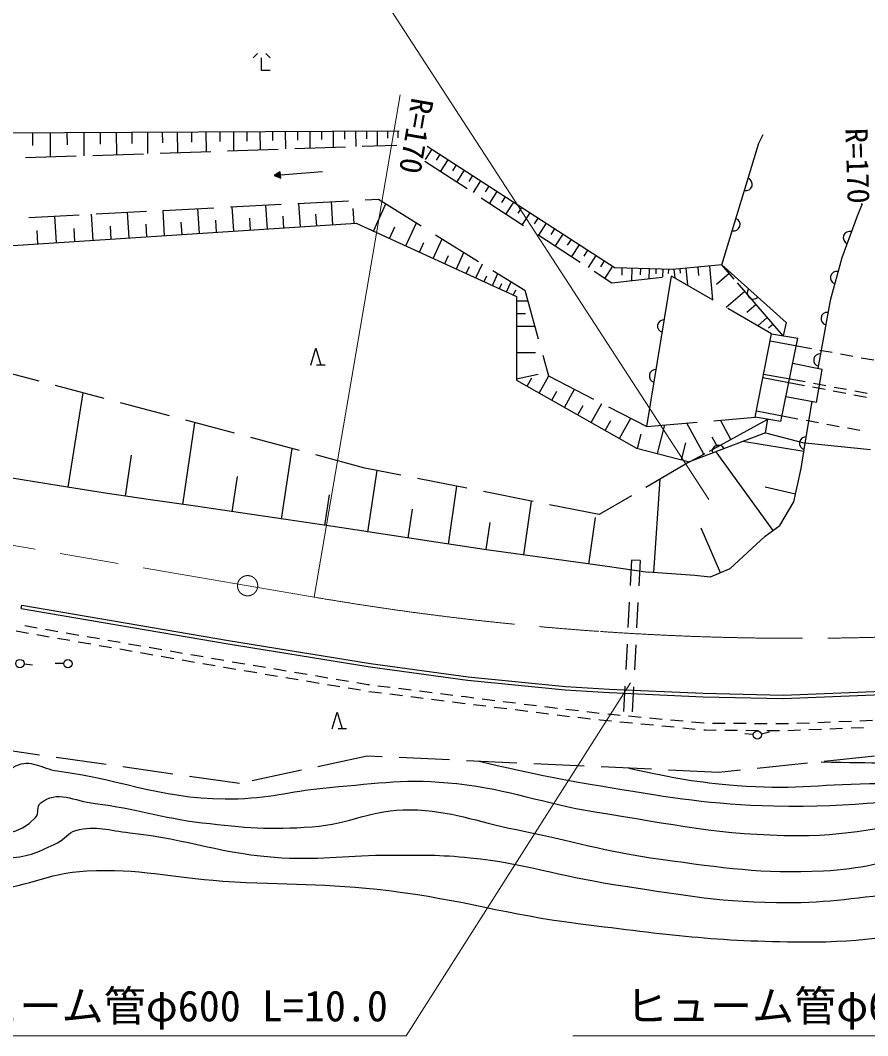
# Model space of a CAD drawing. Units: millimetres, scale not verified. Extents: x 40000 to 680000, y 20000 to 380000.
# Drawn here: x 351764 to 402059, y 251040 to 311310 of the extents above; entities that cross this region are included whole.
import ezdxf
from ezdxf.enums import TextEntityAlignment as Align

# ---------------------------------------------------------------- set-up
doc = ezdxf.new("R2010")
doc.units = ezdxf.units.MM
doc.header["$LTSCALE"] = 1000
doc.linetypes.add('CHAIN', pattern=[18.5, 12, -1.5, 3.5, -1.5])
for name, color, linetype, lineweight in [('M-BGD', 7, 'Continuous', 25), ('M-BMK', 2, 'CHAIN', 13), ('M-STR-HTXT', 7, 'Continuous', 13)]:
    doc.layers.add(name, color=color, linetype=linetype, lineweight=lineweight)
doc.styles.add('ＭＳ ゴシック', font='')
doc.styles.get('ＭＳ ゴシック').set_extended_font_data('MS Gothic')

msp = doc.modelspace()

# ---------------------------------------------------------------- linework, layer by layer
at = {"layer": 'M-BGD'}
for p, q in [((365836, 309334), (365586, 309084)), ((366586, 309084), (366336, 309334)), ((366086, 308334), (366086, 309084)), ((366586, 308334), (366086, 308334)), ((344023, 304587), (374252, 304749)), ((352491, 304632), (352495, 303887)), ((353534, 304638), (353542, 303207)), ((354535, 304643), (354539, 303928)), ((355536, 304649), (355544, 303275)), ((356498, 304654), (356502, 303967)), ((357459, 304659), (357467, 303340)), ((358383, 304664), (358386, 304005)), ((359306, 304669), (359313, 303403)), ((360192, 304674), (360196, 304041)), ((361079, 304679), (361085, 303462)), ((361930, 304683), (361933, 304075)), ((362781, 304688), (362788, 303520)), ((363599, 304692), (363602, 304108)), ((364416, 304696), (364422, 303575)), ((365201, 304701), (365204, 304140)), ((365986, 304705), (365992, 303628)), ((366740, 304709), (366742, 304171)), ((367493, 304713), (367499, 303679)), ((368217, 304717), (368220, 304200)), ((368941, 304721), (368946, 303728)), ((369635, 304725), (369638, 304228)), ((370330, 304728), (370336, 303775)), ((370998, 304732), (371000, 304255)), ((371665, 304736), (371670, 303820)), ((372306, 304739), (372308, 304281)), ((372946, 304742), (372951, 303864)), ((373561, 304746), (373564, 304306)), ((374177, 304749), (374179, 304326)), ((395601, 304015), (395863, 304537)), ((368066, 303698), (371065, 303800)), ((372064, 303834), (374106, 303903)), ((375920, 303832), (387068, 296614)), ((393404, 296787), (395601, 304015)), ((352076, 303158), (355074, 303259)), ((356073, 303293), (359072, 303394)), ((360071, 303428), (363069, 303530)), ((364069, 303563), (367067, 303665)), ((376183, 303661), (375786, 303048)), ((376666, 303349), (376443, 303004)), ((375770, 302951), (378285, 301317)), ((377148, 303037), (376701, 302346)), ((377632, 302724), (377408, 302378)), ((367189, 302306), (366830, 302089)), ((367204, 302119), (366830, 302089)), ((366830, 302089), (367219, 301932)), ((367203, 302131), (366854, 302103)), ((367205, 302106), (366856, 302078)), ((367202, 302144), (366878, 302118)), ((367206, 302094), (366882, 302068)), ((367201, 302156), (366902, 302132)), ((367207, 302081), (366908, 302058)), ((367200, 302169), (366926, 302147)), ((367208, 302069), (366934, 302047)), ((367199, 302181), (366950, 302161)), ((367209, 302057), (366960, 302037)), ((367198, 302194), (366974, 302176)), ((367210, 302044), (366986, 302026)), ((367197, 302206), (366998, 302190)), ((367211, 302032), (367012, 302016)), ((367196, 302219), (367021, 302205)), ((367212, 302019), (367037, 302005)), ((367195, 302231), (367045, 302219)), ((367213, 302007), (367063, 301995)), ((367194, 302243), (367069, 302233)), ((367214, 301994), (367089, 301984)), ((367193, 302256), (367093, 302248)), ((367215, 301982), (367115, 301974)), ((367192, 302268), (367117, 302262)), ((367191, 302281), (367141, 302277)), ((367216, 301969), (367141, 301963)), ((367190, 302293), (367165, 302291)), ((367217, 301957), (367167, 301953)), ((367219, 301932), (367189, 302306)), ((369696, 302319), (367204, 302119)), ((367328, 302129), (367204, 302119)), ((378115, 302411), (377667, 301718)), ((378600, 302097), (378376, 301751)), ((367218, 301944), (367193, 301942)), ((379085, 301783), (378635, 301089)), ((379570, 301469), (379346, 301122)), ((379124, 300772), (381639, 299138)), ((380056, 301154), (379606, 300459)), ((380543, 300839), (380317, 300491)), ((360252, 300028), (363247, 300185)), ((364246, 300237), (367242, 300394)), ((364430, 298790), (364337, 300242)), ((366428, 298919), (366336, 300346)), ((368241, 300446), (371237, 300603)), ((368392, 299046), (368302, 300449)), ((370323, 299171), (370234, 300550)), ((372235, 300655), (373018, 300696)), ((372721, 298794), (373461, 300420)), ((373018, 300696), (375565, 299110)), ((381029, 300524), (380578, 299827)), ((381517, 300208), (381291, 299860)), ((401728, 300425), (401433, 299681)), ((352262, 299610), (355258, 299767)), ((353917, 298112), (353815, 299692)), ((356092, 298252), (355991, 299805)), ((356257, 299819), (359253, 299976)), ((358230, 298390), (358131, 299917)), ((360332, 298526), (360235, 300027)), ((362398, 298659), (362303, 300135)), ((365429, 298855), (365383, 299568)), ((367410, 298983), (367365, 299684)), ((369358, 299109), (369313, 299798)), ((371571, 299251), (371514, 300143)), ((382005, 299892), (381553, 299194)), ((382494, 299576), (382268, 299227)), ((401433, 299681), (400515, 297220)), ((344383, 297496), (371698, 299260)), ((355004, 298182), (354954, 298959)), ((357161, 298321), (357111, 299085)), ((359281, 298458), (359232, 299209)), ((361365, 298593), (361317, 299331)), ((363414, 298725), (363368, 299451)), ((371698, 299260), (381222, 294925)), ((373683, 298356), (373996, 299043)), ((374645, 297918), (375271, 299293)), ((382983, 299259), (382529, 298559)), ((383472, 298942), (383246, 298592)), ((352811, 298040), (352760, 298830)), ((376272, 297178), (376801, 298340)), ((376414, 298581), (378960, 296996)), ((382478, 298593), (384994, 296958)), ((383962, 298625), (383508, 297923)), ((375459, 297548), (375723, 298129)), ((384453, 298307), (384226, 297956)), ((384944, 297989), (384489, 297286)), ((376960, 296865), (377184, 297356)), ((377648, 296552), (378095, 297534)), ((385436, 297671), (385209, 297319)), ((385928, 297352), (385472, 296647)), ((400515, 297220), (399830, 294671)), ((378229, 296287), (378418, 296703)), ((378811, 296023), (379189, 296853)), ((386422, 297033), (386194, 296680)), ((386915, 296713), (386458, 296007)), ((390488, 296519), (387068, 296614)), ((387474, 296603), (387462, 296182)), ((388063, 296586), (388042, 295860)), ((388571, 296572), (388561, 296209)), ((389080, 296558), (389064, 295973)), ((389489, 296546), (389481, 296254)), ((389899, 296535), (389886, 296064)), ((393404, 296787), (390488, 296519)), ((390911, 296558), (390934, 296305)), ((391265, 296590), (391358, 295586)), ((391968, 296655), (392014, 296153)), ((392671, 296720), (392855, 294723)), ((394136, 295942), (393404, 296787)), ((397213, 293369), (393404, 296787)), ((379302, 295799), (379462, 296150)), ((379794, 295575), (380113, 296277)), ((379809, 296467), (381702, 295288)), ((385832, 296414), (386883, 295731)), ((386883, 295731), (389865, 296062)), ((388947, 287195), (390423, 296124)), ((390228, 296526), (390222, 296290)), ((392888, 294704), (390423, 296124)), ((390557, 296525), (390604, 296020)), ((393841, 296283), (393083, 295626)), ((380209, 295386), (380344, 295683)), ((380625, 295197), (380895, 295791)), ((397040, 292589), (394329, 295720)), ((381041, 295008), (381177, 295305)), ((381222, 294925), (381217, 289941)), ((381702, 295288), (382507, 292398)), ((394760, 295221), (393654, 294263)), ((381222, 294667), (381876, 294666)), ((396354, 292708), (393754, 294205)), ((395431, 294447), (394878, 293968)), ((399830, 294671), (399107, 290638)), ((381221, 293915), (381758, 293914)), ((396102, 293672), (395534, 293180)), ((381220, 293163), (382295, 293162)), ((396447, 293275), (396162, 293029)), ((397213, 293369), (397040, 292589)), ((395380, 287758), (396354, 292708)), ((396354, 292708), (397909, 292438)), ((396906, 287501), (397909, 292438)), ((369001, 290847), (369301, 291847)), ((369301, 291847), (369601, 290847)), ((396271, 292285), (398729, 291830)), ((399221, 291739), (399958, 291603)), ((381219, 291601), (382335, 291599)), ((382776, 291435), (383117, 290207)), ((400450, 291512), (401187, 291376)), ((401679, 291285), (402417, 291149)), ((352886, 289890), (349987, 290663)), ((369851, 290847), (369351, 290847)), ((399358, 290587), (397604, 290938)), ((399025, 288628), (399358, 290587)), ((381217, 290038), (382503, 290307)), ((381217, 289941), (388333, 285917)), ((381844, 289586), (382131, 290095)), ((382555, 289184), (383130, 290201)), ((383117, 290207), (385783, 288830)), ((395843, 290110), (398299, 289643)), ((395883, 290315), (398342, 289861)), ((356750, 288859), (353852, 289632)), ((383306, 288759), (383610, 289296)), ((384058, 288334), (384665, 289407)), ((398790, 289550), (399527, 289410)), ((398833, 289771), (399571, 289635)), ((400018, 289317), (400755, 289177)), ((400063, 289544), (400800, 289408)), ((401292, 289317), (402030, 289181)), ((354608, 283600), (355498, 289193)), ((399025, 288628), (397204, 288970)), ((401246, 289083), (401983, 288943)), ((360615, 287828), (357717, 288602)), ((384851, 287886), (385171, 288452)), ((385644, 287437), (386285, 288570)), ((386671, 288371), (388947, 287195)), ((395452, 288122), (397910, 287664)), ((398356, 286204), (398771, 288676)), ((364480, 286798), (361582, 287571)), ((386482, 286963), (386820, 287562)), ((387319, 286490), (387996, 287686)), ((392663, 285736), (396136, 287630)), ((392932, 287543), (395380, 287758)), ((393941, 286433), (393317, 287577)), ((396906, 287501), (395380, 287758)), ((395998, 286820), (396136, 287630)), ((398401, 287573), (399138, 287435)), ((361408, 282565), (362129, 287425)), ((388947, 287195), (391936, 287456)), ((389581, 285592), (390022, 287289)), ((392340, 285560), (391334, 287404)), ((399630, 287344), (400367, 287207)), ((400859, 287115), (401596, 286978)), ((368345, 285767), (365446, 286540)), ((388394, 285901), (388614, 286749)), ((395998, 286820), (391489, 285096)), ((393140, 285997), (392828, 286568)), ((398276, 285711), (394640, 286301)), ((395998, 286820), (398356, 286204)), ((367276, 281695), (367898, 285886)), ((388333, 285917), (391489, 285096)), ((391004, 285222), (391268, 286238)), ((396457, 281035), (393059, 285696)), ((398112, 284697), (398356, 286204)), ((402223, 285815), (398356, 286204)), ((358006, 283070), (358367, 285500)), ((372210, 284736), (369311, 285509)), ((391489, 285096), (388896, 283588)), ((391489, 285096), (392408, 285597)), ((374350, 284311), (372210, 284736)), ((372395, 280935), (372937, 284592)), ((397666, 282729), (398112, 284697)), ((351877, 284033), (349413, 284425)), ((354080, 283683), (351877, 284033)), ((364342, 282130), (364653, 284226)), ((378273, 283532), (375331, 284116)), ((389361, 278526), (389738, 284078)), ((356804, 283249), (354080, 283683)), ((377187, 280225), (377676, 283650)), ((382197, 282753), (379254, 283337)), ((397769, 283183), (395973, 283590)), ((359482, 282855), (356804, 283248)), ((362161, 282461), (359482, 282855)), ((369835, 281315), (370107, 283143)), ((381644, 279588), (382099, 282772)), ((388031, 283085), (386120, 281973)), ((396848, 281320), (397666, 282729)), ((364840, 282068), (362161, 282461)), ((367519, 281674), (364840, 282068)), ((374791, 280580), (375045, 282291)), ((386120, 281973), (383177, 282558)), ((370197, 281281), (367519, 281674)), ((379416, 279907), (379643, 281499)), ((385500, 279038), (385894, 281792)), ((372408, 280947), (370197, 281281)), ((374866, 280575), (372397, 280949)), ((393332, 278522), (392177, 281165)), ((395973, 280682), (396848, 281320)), ((377077, 280241), (374866, 280575)), ((395973, 280682), (393873, 278758)), ((379288, 279906), (377077, 280241)), ((381723, 279565), (379288, 279907)), ((384158, 279223), (381723, 279565)), ((386593, 278881), (384158, 279223)), ((388038, 279268), (387960, 277770)), ((388555, 279241), (388038, 279268)), ((388555, 279241), (388477, 277743)), ((389028, 278539), (386593, 278881)), ((391807, 278360), (389029, 278548)), ((393873, 278758), (392717, 278254)), ((392717, 278254), (391806, 278354)), ((387907, 276772), (387829, 275274)), ((388425, 276745), (388347, 275247)), ((351824, 276391), (351858, 276588)), ((351824, 276391), (364094, 274294)), ((351858, 276588), (364127, 274491)), ((351512, 275068), (352251, 274939)), ((352768, 275229), (352029, 275358)), ((352743, 274853), (353482, 274724)), ((354000, 275015), (353261, 275144)), ((355231, 274801), (354492, 274930)), ((353975, 274638), (354713, 274509)), ((355206, 274423), (355945, 274294)), ((356463, 274587), (355724, 274716)), ((357695, 274374), (356956, 274502)), ((358926, 274160), (358187, 274288)), ((364095, 274294), (372525, 272930)), ((364127, 274491), (372557, 273127)), ((387777, 274275), (387699, 272777)), ((388294, 274248), (388216, 272750)), ((356437, 274208), (357176, 274079)), ((357669, 273993), (358408, 273864)), ((358900, 273779), (359639, 273650)), ((360158, 273946), (359419, 274074)), ((361389, 273732), (360650, 273860)), ((362621, 273518), (361882, 273646)), ((351991, 273105), (352489, 273058)), ((354340, 273123), (353840, 273126)), ((360132, 273564), (360870, 273435)), ((361363, 273349), (362102, 273220)), ((362594, 273134), (363333, 273005)), ((363852, 273304), (363113, 273432)), ((365085, 273096), (364345, 273221)), ((372557, 273127), (378340, 272336)), ((363826, 272919), (363858, 272914)), ((363858, 272914), (364566, 272795)), ((365059, 272713), (365798, 272589)), ((366318, 272889), (365578, 273014)), ((366292, 272507), (367031, 272384)), ((367550, 272682), (366811, 272806)), ((368783, 272475), (368044, 272599)), ((372530, 272929), (378313, 272138)), ((367525, 272301), (368264, 272178)), ((368757, 272095), (369497, 271972)), ((370016, 272268), (369276, 272392)), ((369990, 271889), (370730, 271766)), ((371249, 272061), (370509, 272185)), ((372393, 271869), (371742, 271978)), ((372482, 271858), (372393, 271869)), ((378320, 272137), (384097, 271570)), ((378340, 272336), (384116, 271769)), ((371223, 271683), (371963, 271560)), ((372456, 271479), (373201, 271386)), ((373722, 271703), (372978, 271796)), ((373697, 271324), (374441, 271231)), ((374963, 271547), (374218, 271640)), ((376203, 271392), (375459, 271485)), ((377443, 271237), (376699, 271330)), ((384104, 271569), (386724, 271407)), ((384116, 271769), (386736, 271606)), ((386727, 271407), (392286, 271163)), ((386736, 271606), (392295, 271363)), ((387646, 271779), (387568, 270281)), ((388164, 271751), (388086, 270254)), ((392295, 271363), (397035, 271257)), ((397035, 271257), (403413, 271506)), ((397043, 271058), (403421, 271306)), ((374937, 271169), (375681, 271076)), ((376178, 271014), (376922, 270921)), ((377418, 270859), (378162, 270766)), ((378183, 271145), (377939, 271175)), ((378684, 271082), (378183, 271145)), ((378658, 270704), (379402, 270610)), ((379924, 270926), (379180, 271019)), ((381164, 270770), (380420, 270863)), ((382404, 270614), (381660, 270708)), ((392290, 271163), (397031, 271058)), ((370271, 269250), (370571, 270250)), ((370571, 270250), (370871, 269250)), ((379898, 270548), (380643, 270454)), ((381139, 270392), (381883, 270298)), ((382379, 270236), (383123, 270142)), ((383645, 270458), (382900, 270552)), ((383619, 270080), (383908, 270044)), ((383908, 270044), (384364, 269993)), ((384886, 270314), (384141, 270399)), ((386128, 270173), (385383, 270258)), ((387372, 270053), (386626, 270123)), ((384861, 269937), (385606, 269854)), ((386103, 269799), (386182, 269790)), ((386182, 269790), (386850, 269725)), ((387347, 269677), (388094, 269605)), ((388617, 269935), (387870, 270006)), ((388591, 269557), (389338, 269484)), ((389861, 269818), (389115, 269888)), ((389836, 269436), (390582, 269364)), ((391106, 269700), (390359, 269771)), ((392350, 269583), (391604, 269653)), ((393600, 269570), (392850, 269574)), ((394850, 269563), (394100, 269567)), ((396100, 269556), (395350, 269560)), ((397350, 269550), (396600, 269554)), ((398599, 269591), (397850, 269561)), ((399848, 269641), (399099, 269611)), ((401097, 269691), (400348, 269661)), ((402346, 269740), (401597, 269710)), ((371121, 269250), (370621, 269250)), ((391080, 269316), (391826, 269244)), ((392324, 269195), (392437, 269185)), ((392437, 269185), (393073, 269180)), ((393573, 269177), (394323, 269171)), ((395262, 268913), (394764, 268961)), ((394823, 269168), (395573, 269163)), ((395753, 268950), (396238, 269072)), ((396073, 269159), (396823, 269154)), ((397323, 269157), (398073, 269187)), ((398572, 269207), (399322, 269237)), ((399821, 269258), (400571, 269288)), ((401070, 269308), (401820, 269338)), ((352895, 267700), (350907, 267984)), ((372360, 267636), (369427, 267005)), ((373251, 267595), (372360, 267636)), ((402468, 267628), (399485, 267317)), ((356855, 267134), (353885, 267558)), ((377246, 267409), (374250, 267548)), ((381242, 267223), (378245, 267363)), ((385238, 267037), (382241, 267177)), ((398490, 267214), (395506, 266903)), ((360815, 266568), (357845, 266993)), ((364775, 266002), (361805, 266427)), ((368450, 266794), (365517, 266162)), ((389233, 266851), (386237, 266991)), ((393229, 266666), (390232, 266805)), ((394511, 266799), (393229, 266666))]:
    msp.add_line(p, q, dxfattribs=at)
for centre in [(351743, 273129), (354590, 273121), (395510, 268889)]:
    msp.add_circle(centre, 250, dxfattribs=at)
for centre, start, end in [((394834, 301579), 257.0402, 69.14046), ((401882, 300741), 237.63653, 244.39514), ((394107, 299187), 257.0402, 69.14046), ((400985, 298408), 73.47765, 245.57791), ((400222, 296033), 78.90867, 251.00893), ((395282, 295137), 142.03728, 314.13754), ((389959, 293160), 84.56537, 256.66563), ((399664, 293600), 83.79412, 255.89438), ((399223, 291140), 83.79412, 255.89438), ((389470, 290200), 84.56537, 256.66563), ((398385, 286205), 84.47357, 256.57384), ((393205, 285725), 24.87466, 196.97492)]:
    msp.add_arc(centre, 376, start, end, dxfattribs=at)
for points, knots in [([(350623, 266309), (350890, 266673), (351108, 266842), (351508, 267053), (352361, 267504), (353005, 266892), (353961, 266761), (358167, 266187), (360460, 264954), (364702, 265107), (366832, 265183), (367993, 265599), (370116, 265776), (373060, 266021), (374739, 266327), (377676, 266005), (380931, 265648), (382657, 264841), (385892, 264330), (390576, 263591), (393208, 262948), (397949, 262920), (401491, 262899), (403433, 263708), (406973, 263798), (409778, 263869), (411363, 263861), (414153, 263567), (416773, 263291), (418327, 263386), (420816, 262524), (422508, 261938), (424270, 262071), (424870, 260384), (425374, 258969), (424737, 257751), (424059, 256626)], [0, 0, 0, 0, 1, 1, 1, 2, 2, 2, 3, 3, 3, 4, 4, 4, 5, 5, 5, 6, 6, 6, 7, 7, 7, 8, 8, 8, 9, 9, 9, 10, 10, 10, 11, 11, 11, 12, 12, 12, 12]), ([(378990, 267328), (382662, 266488), (383713, 266271), (386772, 265771), (390543, 265155), (392673, 264785), (396492, 264680), (401372, 264546), (404101, 265208), (408982, 265143), (411091, 265114), (412265, 264918), (414365, 264724), (416766, 264501), (418107, 264325), (420492, 263968), (421854, 263764), (422680, 263839), (423961, 263333), (425566, 262698), (426729, 262060), (427291, 260428), (427659, 259362), (427364, 258559), (426800, 257583), (426379, 256855), (426051, 256542), (425339, 256002)], [0, 0, 0, 0, 1, 1, 1, 2, 2, 2, 3, 3, 3, 4, 4, 4, 5, 5, 5, 6, 6, 6, 7, 7, 7, 8, 8, 8, 9, 9, 9, 9]), ([(399293, 267297), (402714, 267231), (403580, 267215), (406328, 267179), (409319, 267140), (411001, 267328), (413984, 267113), (416971, 266896), (418042, 266705), (421580, 266073)], [0, 0, 0, 0, 1, 1, 1, 2, 2, 2, 3, 3, 3, 3]), ([(387891, 266914), (390831, 266282), (391779, 266112), (394307, 265896), (397366, 265635), (399097, 265948), (402167, 266002), (405803, 266066), (407841, 266362), (411475, 266212), (415309, 266053), (417427, 265562), (421224, 265005), (423105, 264729), (424308, 265033), (426030, 264225), (426689, 263916), (426949, 263548), (427451, 263021), (428336, 262093), (428843, 261459), (429160, 260216), (429366, 259408), (428950, 258917), (428628, 258147), (428172, 257053), (427724, 256670), (426808, 255718)], [0, 0, 0, 0, 1, 1, 1, 2, 2, 2, 3, 3, 3, 4, 4, 4, 5, 5, 5, 6, 6, 6, 7, 7, 7, 8, 8, 8, 9, 9, 9, 9]), ([(338627, 262517), (338886, 263356), (339252, 263899), (339963, 264510), (341529, 265854), (343167, 264151), (345229, 264062), (348131, 263938), (350697, 261856), (352665, 263992), (352907, 264254), (352697, 264625), (352973, 264852), (353944, 265654), (354946, 264965), (356198, 264821), (358708, 264532), (360056, 263977), (362565, 263681), (365096, 263384), (366543, 263258), (369084, 263439), (371387, 263602), (372599, 264492), (374907, 264452), (377411, 264409), (378752, 263756), (381210, 263273), (384567, 262613), (386400, 261970), (389790, 261514), (393535, 261009), (395664, 260655), (399439, 260823), (401721, 260925), (402955, 261423), (405225, 261680), (407690, 261960), (409084, 262160), (411564, 262082), (413700, 262014), (414916, 261895), (416990, 261379), (418982, 260883), (420975, 261524), (421981, 259735), (422502, 258808), (422639, 258081), (422574, 257078)], [0, 0, 0, 0, 1, 1, 1, 2, 2, 2, 3, 3, 3, 4, 4, 4, 5, 5, 5, 6, 6, 6, 7, 7, 7, 8, 8, 8, 9, 9, 9, 10, 10, 10, 11, 11, 11, 12, 12, 12, 13, 13, 13, 14, 14, 14, 15, 15, 15, 16, 16, 16, 16]), ([(339807, 261696), (340206, 262265), (340532, 262515), (341120, 262873), (342549, 263743), (343736, 262851), (345398, 262654), (347657, 262385), (348854, 261525), (351128, 261606), (352287, 261648), (352918, 261984), (353962, 262487), (354427, 262712), (354563, 263086), (355062, 263220), (356271, 263544), (357019, 263220), (358263, 263084), (361816, 262698), (363724, 261807), (367292, 261605), (369807, 261463), (371220, 261770), (373739, 261763), (375587, 261757), (376630, 261796), (378469, 261603), (381832, 261251), (383637, 260529), (386981, 260024), (390738, 259457), (392850, 259013), (396650, 258946), (399466, 258896), (401037, 259208), (403841, 259479), (406409, 259727), (407812, 260326), (410392, 260325), (412324, 260324), (413429, 260236), (415310, 259793), (416858, 259430), (418129, 259752), (419192, 258570), (419775, 257922), (420028, 257470), (420277, 256621)], [0, 0, 0, 0, 1, 1, 1, 2, 2, 2, 3, 3, 3, 4, 4, 4, 5, 5, 5, 6, 6, 6, 7, 7, 7, 8, 8, 8, 9, 9, 9, 10, 10, 10, 11, 11, 11, 12, 12, 12, 13, 13, 13, 14, 14, 14, 15, 15, 15, 16, 16, 16, 16]), ([(341368, 260624), (342075, 260933), (342423, 260970), (343121, 261097), (345686, 261564), (347033, 259506), (349636, 259649), (352051, 259782), (353300, 260694), (355715, 260823), (358875, 260991), (360637, 260433), (363794, 260220), (367636, 259961), (369813, 260113), (373635, 259650), (378114, 259107), (380540, 258242), (385017, 257683), (390162, 257041), (393062, 256636), (398247, 256605), (401993, 256582), (404071, 257087), (407803, 257415), (410056, 257613), (411371, 258479), (413569, 257948), (415344, 257520), (416178, 257000), (417740, 255836)], [0, 0, 0, 0, 1, 1, 1, 2, 2, 2, 3, 3, 3, 4, 4, 4, 5, 5, 5, 6, 6, 6, 7, 7, 7, 8, 8, 8, 9, 9, 9, 10, 10, 10, 10])]:
    msp.add_open_spline(points, degree=3, knots=knots, dxfattribs=at)
at = {"layer": 'M-BMK'}
msp.add_line((322586, 285065), (369202, 277072), dxfattribs=at)
msp.add_circle((365255, 277749), 600, dxfattribs=at)
for start, end in [(260.27099, 266.04269), (266.04269, 271.81429)]:
    msp.add_arc((397930, 444627), 170000, start, end, dxfattribs=at)
at = {"layer": 'M-STR-HTXT'}
for p, q in [((392631, 282876), (344962, 356269)), ((369202, 277072), (374314, 306887)), ((387985, 271986), (374668, 251040)), ((374668, 251040), (345760, 251040)), ((417688, 251040), (384564, 251040))]:
    msp.add_line(p, q, dxfattribs=at)

# ---------------------------------------------------------------- texts
at = {"layer": 'M-STR-HTXT', "style": 'ＭＳ ゴシック'}
msp.add_text('R=170', height=1320, rotation=260.271, dxfattribs=at).set_placement((374609, 306836), align=Align.BOTTOM_LEFT)
msp.add_text('R=170', height=1320, rotation=271.814, dxfattribs=at).set_placement((402055, 304937), align=Align.TOP_LEFT)
for s, p in [('ヒューム管φ600 L=10.0', (360147, 251340)), ('ヒューム管φ600 L=10.7', (401126, 251340))]:
    msp.add_text(s, height=1833, dxfattribs=at).set_placement(p, align=Align.BOTTOM_CENTER)

doc.saveas('drawing.dxf')
